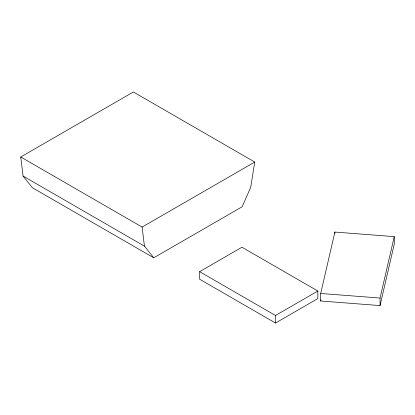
<?xml version="1.0" encoding="UTF-8"?>
<svg xmlns="http://www.w3.org/2000/svg" width="415" height="415" viewBox="0 0 415 415"><rect width="100%" height="100%" fill="white"/><g stroke="black" fill="none" stroke-linecap="round" stroke-linejoin="round"><path stroke-width="0.62" d="M254.737 162.052L250.707 187.378L242.121 206.784L153.757 257.798L32.391 187.73L23.069 176.079L20.75 157L133.371 91.98L254.737 162.052L142.117 227.072L20.75 157M320.696 293.478L334.889 232.063L394.25 236.633L394.25 244.17L380.057 305.585L320.696 301.01L320.696 293.478L380.057 298.048L394.25 236.633M320.696 301.01L320.982 299.76M199.61 271.675L241.955 247.226L317.843 291.034L317.843 298.572L275.498 323.02L199.61 279.207L199.61 271.675L275.498 315.483L317.843 291.034M23.069 176.079L144.436 246.147L153.757 257.798M142.117 227.072L144.436 246.147M380.057 298.048L380.057 305.585M334.889 232.063L334.889 233.318M275.498 315.483L275.498 323.02"/></g></svg>
